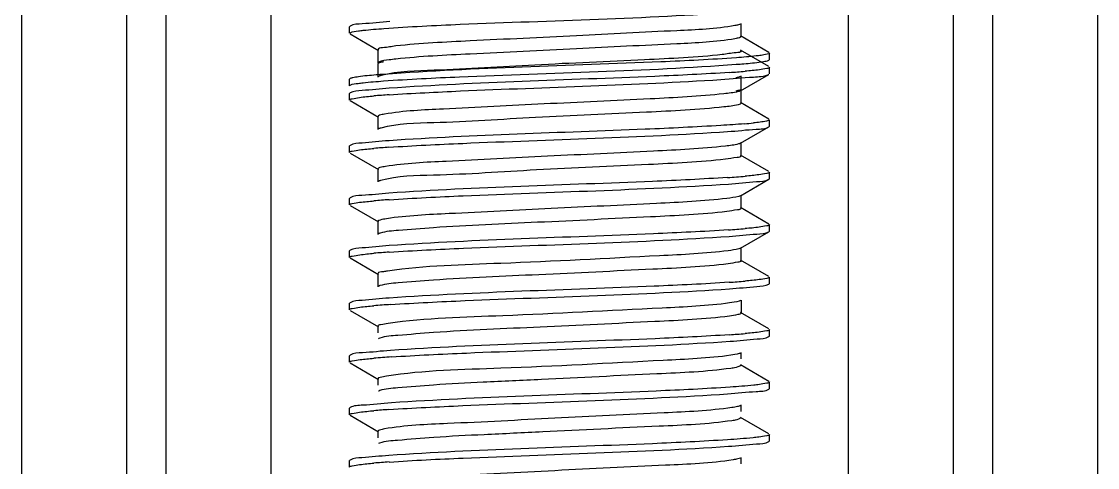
# Model space of a CAD drawing. Extents: x 27938 to 1042331, y -235042 to 1535213.
# Drawn here: x 707864.7 to 708352.9, y 729942 to 730144.5 of the extents above; entities that cross this region are included whole.
import ezdxf

# ---------------------------------------------------------------- set-up
doc = ezdxf.new("R2010")
doc.units = 0
doc.header["$LTSCALE"] = 1000
doc.header["$MEASUREMENT"] = 0

msp = doc.modelspace()

# ---------------------------------------------------------------- linework, layer by layer
at = {"linetype": 'Continuous'}
for p, q in [((707864.69, 733136.51), (707864.69, 728395.48)), ((707912.32, 733136.51), (707912.32, 728395.48)), ((707930.18, 733136.51), (707930.18, 728395.48)), ((707977.8, 733136.51), (707977.8, 728395.48)), ((708239.75, 733136.51), (708239.75, 728395.48)), ((708287.37, 733136.51), (708287.37, 728395.48)), ((708305.23, 733136.51), (708305.23, 728395.48)), ((708352.86, 733136.51), (708352.86, 728395.48)), ((708013.75, 730142.38), (708013.52, 730142.12)), ((708013.52, 730139.14), (708013.52, 730142.12)), ((708013.52, 730139.14), (708013.52, 730142.12)), ((708191.14, 730137.65), (708191.14, 730143.6)), ((708013.75, 730138.88), (708026.67, 730131.4)), ((708203.8, 730130.47), (708190.88, 730137.95)), ((708026.41, 730131.7), (708026.41, 730125.74)), ((708203.8, 730124.01), (708190.88, 730131.5)), ((708204.03, 730127.23), (708204.03, 730130.21)), ((708204.03, 730127.23), (708204.03, 730130.21)), ((708026.41, 730125.24), (708026.41, 730119.29)), ((708203.8, 730126.97), (708204.03, 730127.23)), ((708190.88, 730113.03), (708203.8, 730120.51)), ((708203.64, 730120.43), (708203.8, 730120.51)), ((708204.03, 730120.78), (708204.03, 730123.75)), ((708204.03, 730120.78), (708204.03, 730123.75)), ((708013.75, 730118.56), (708013.52, 730118.3)), ((708013.52, 730115.33), (708013.52, 730118.3)), ((708013.52, 730115.33), (708013.52, 730118.3)), ((708191.14, 730113.84), (708191.14, 730119.79)), ((708013.75, 730112.11), (708013.52, 730111.85)), ((708013.52, 730108.87), (708013.52, 730111.85)), ((708013.52, 730108.87), (708013.52, 730111.85)), ((708190.88, 730113.03), (708190.8, 730112.99)), ((708191.14, 730107.38), (708191.14, 730113.33)), ((708013.75, 730108.61), (708026.67, 730101.13)), ((708191.14, 730107.38), (708190.8, 730107.04)), ((708203.8, 730100.2), (708190.88, 730107.68)), ((708026.41, 730101.43), (708026.41, 730095.47)), ((708190.88, 730089.22), (708203.8, 730096.7)), ((708203.8, 730096.7), (708204.03, 730096.96)), ((708204.03, 730096.96), (708204.03, 730099.94)), ((708204.03, 730096.96), (708204.03, 730099.94)), ((708013.75, 730088.29), (708013.52, 730088.03)), ((708013.52, 730085.06), (708013.52, 730088.03)), ((708013.52, 730085.06), (708013.52, 730088.03)), ((708191.14, 730083.57), (708191.14, 730089.52)), ((708013.75, 730084.8), (708026.67, 730077.31)), ((708203.8, 730076.39), (708190.88, 730083.87)), ((708026.41, 730077.61), (708026.41, 730071.66)), ((708190.88, 730065.41), (708203.8, 730072.89)), ((708203.8, 730072.89), (708204.03, 730073.15)), ((708204.03, 730073.15), (708204.03, 730076.13)), ((708204.03, 730073.15), (708204.03, 730076.13)), ((708013.75, 730064.48), (708013.52, 730064.22)), ((708013.52, 730061.24), (708013.52, 730064.22)), ((708013.52, 730061.24), (708013.52, 730064.22)), ((708191.14, 730059.76), (708191.14, 730065.71)), ((708013.75, 730060.98), (708026.67, 730053.5)), ((708203.8, 730052.57), (708190.88, 730060.06)), ((708026.41, 730053.8), (708026.41, 730047.85)), ((708204.03, 730049.34), (708204.03, 730052.31)), ((708204.03, 730049.34), (708204.03, 730052.31)), ((708190.88, 730041.59), (708203.8, 730049.08)), ((708203.8, 730049.08), (708204.03, 730049.34)), ((708013.75, 730040.67), (708013.52, 730040.41)), ((708013.52, 730037.43), (708013.52, 730040.41)), ((708013.52, 730037.43), (708013.52, 730040.41)), ((708013.75, 730037.17), (708026.67, 730029.69)), ((708191.14, 730035.94), (708191.14, 730041.9)), ((708203.8, 730028.76), (708190.88, 730036.24)), ((708026.41, 730029.99), (708026.41, 730024.04)), ((708204.03, 730025.52), (708204.03, 730028.5)), ((708204.03, 730025.52), (708204.03, 730028.5)), ((708203.8, 730025.26), (708204.03, 730025.52)), ((708191.13, 730018.05), (708191.13, 730012.09)), ((708013.75, 730016.86), (708013.52, 730016.59)), ((708013.52, 730013.62), (708013.52, 730016.59)), ((708013.52, 730013.62), (708013.52, 730016.59)), ((708013.75, 730013.36), (708026.67, 730005.88)), ((708203.8, 730004.95), (708190.88, 730012.43)), ((708026.41, 730006.18), (708026.41, 730003.18)), ((708204.03, 730001.71), (708204.03, 730004.69)), ((708204.03, 730001.71), (708204.03, 730004.69)), ((708026.8, 730000.59), (708026.68, 730000.52)), ((708027.26, 730000.77), (708026.8, 730000.59)), ((708203.8, 730001.45), (708204.03, 730001.71)), ((708191.14, 729991.3), (708191.14, 729994.27)), ((708013.75, 729993.04), (708013.52, 729992.78)), ((708013.52, 729989.81), (708013.52, 729992.78)), ((708013.52, 729989.81), (708013.52, 729992.78)), ((708013.75, 729989.54), (708026.67, 729982.06)), ((708203.8, 729981.14), (708190.88, 729988.62)), ((708026.41, 729982.36), (708026.41, 729979.39)), ((708204.03, 729977.9), (708204.03, 729980.88)), ((708204.03, 729977.9), (708204.03, 729980.88)), ((708026.79, 729976.77), (708026.67, 729976.71)), ((708027.2, 729976.93), (708026.79, 729976.77)), ((708203.8, 729977.64), (708204.03, 729977.9)), ((708013.75, 729969.23), (708013.52, 729968.97)), ((708013.52, 729965.99), (708013.52, 729968.97)), ((708013.52, 729965.99), (708013.52, 729968.97)), ((708191.14, 729967.49), (708191.14, 729970.46)), ((708013.75, 729965.73), (708026.67, 729958.25)), ((708203.8, 729957.32), (708190.88, 729964.81)), ((708026.41, 729958.55), (708026.41, 729955.58)), ((708204.03, 729954.09), (708204.03, 729957.06)), ((708204.03, 729954.09), (708204.03, 729957.06)), ((708027.14, 729953.1), (708026.67, 729952.9)), ((708203.8, 729953.83), (708204.03, 729954.09)), ((708013.75, 729945.42), (708013.52, 729945.16)), ((708013.52, 729942.18), (708013.52, 729945.16)), ((708013.52, 729942.18), (708013.52, 729945.16)), ((708191.14, 729943.68), (708191.14, 729946.64))]:
    msp.add_line(p, q, dxfattribs=at)
for centre, radius, start, end in [((708158.54, 730531.72), 411.26, 273.8184, 274.8056), ((708058.73, 729704.48), 407.66, 93.8401, 94.808), ((708175.61, 730304.08), 206.72, 274.7435, 275.8811), ((708058.71, 729680.83), 407.5, 93.846, 94.8037), ((708157.41, 730498.36), 425.57, 273.7257, 274.8047), ((708058.84, 729655.35), 409.18, 93.8348, 94.8035), ((708157.84, 730469.01), 420.01, 273.7603, 274.8059), ((708058.91, 729630.66), 410.06, 93.8289, 94.8034), ((708158.24, 730440.27), 415.07, 273.7925, 274.8061), ((708059.62, 729598.05), 418.88, 93.7677, 94.8057), ((708158.15, 730412.64), 411.26, 273.8662, 274.8539), ((708060.17, 729567.26), 425.88, 93.7244, 94.8042), ((708058.71, 729561.83), 407.44, 93.8464, 94.8037), ((708058.84, 729536.33), 409.13, 93.8351, 94.8035)]:
    msp.add_arc(centre, radius, start, end, dxfattribs=at)
for points, knots in [([(708031.82, 730144.5), (708027.63, 730144.22), (708021.77, 730143.41), (708015.38, 730143.31), (708013.75, 730142.38)], [0, 0, 0, 0, 0.690599, 1, 1, 1, 1]), ([(708029.12, 730141.34), (708040.65, 730142.17), (708093.95, 730144.77), (708147.34, 730145.81), (708189.02, 730148.89)], [0, 0, 0, 0, 0.21664, 1, 1, 1, 1]), ([(708013.52, 730139.14), (708013.52, 730139.26), (708014.95, 730140.15), (708016.25, 730140.06), (708017.52, 730140.24)], [0, 0, 0, 0, 0.088697, 1, 1, 1, 1]), ([(708017.52, 730140.24), (708018.26, 730140.34), (708022.11, 730140.81), (708025.99, 730141.11), (708029.12, 730141.34)], [0, 0, 0, 0, 0.191577, 1, 1, 1, 1]), ([(708188.39, 730142.62), (708179.7, 730141.06), (708155.6, 730140.12), (708115.59, 730137.87), (708073.06, 730135.97), (708045.7, 730134.58), (708034.5, 730133.39)], [0, 0, 0, 0, 0.17175, 0.467319, 0.780864, 1, 1, 1, 1]), ([(708190.87, 730143.3), (708190.59, 730143.14), (708189.75, 730142.89), (708188.92, 730142.72), (708188.39, 730142.62)], [0, 0, 0, 0, 0.378304, 1, 1, 1, 1]), ([(708188.39, 730136.67), (708179.7, 730135.11), (708155.6, 730134.17), (708115.59, 730131.92), (708073.06, 730130.02), (708045.7, 730128.63), (708034.5, 730127.44)], [0, 0, 0, 0, 0.17175, 0.467319, 0.780864, 1, 1, 1, 1]), ([(708191.14, 730137.65), (708191.13, 730137.37), (708189.86, 730136.97), (708189.08, 730136.79), (708188.39, 730136.67)], [0, 0, 0, 0, 0.286254, 1, 1, 1, 1]), ([(708034.5, 730133.39), (708032.48, 730133.18), (708030.56, 730132.58), (708026.41, 730132.44), (708026.42, 730131.7)], [0, 0, 0, 0, 0.733425, 1, 1, 1, 1]), ([(708191.13, 730131.19), (708191.14, 730130.42), (708186.77, 730130.31), (708184.76, 730129.68), (708182.63, 730129.46)], [0, 0, 0, 0, 0.266085, 1, 1, 1, 1]), ([(708204.03, 730130.21), (708204.03, 730129.84), (708202.15, 730129.52), (708201.16, 730129.27), (708200.2, 730129.13)], [0, 0, 0, 0, 0.274675, 1, 1, 1, 1]), ([(708028.92, 730126.18), (708028.29, 730126.06), (708027.57, 730125.89), (708026.42, 730125.5), (708026.42, 730125.24)], [0, 0, 0, 0, 0.711183, 1, 1, 1, 1]), ([(708034.5, 730127.44), (708033.52, 730127.33), (708030.92, 730126.95), (708028.11, 730126.88), (708026.67, 730126.05)], [0, 0, 0, 0, 0.373138, 1, 1, 1, 1]), ([(708182.63, 730129.46), (708170.91, 730128.24), (708142.52, 730126.79), (708098.88, 730125.01), (708059.19, 730122.32), (708035.64, 730121.96), (708027.81, 730119.99)], [0, 0, 0, 0, 0.227857, 0.549507, 0.843778, 1, 1, 1, 1]), ([(708028.92, 730117.51), (708040.43, 730118.35), (708093.77, 730120.95), (708147.2, 730121.99), (708188.96, 730125.07)], [0, 0, 0, 0, 0.216028, 1, 1, 1, 1]), ([(708189.02, 730128.05), (708177.62, 730127.21), (708124.31, 730124.61), (708070.93, 730123.54), (708029.12, 730120.5)], [0, 0, 0, 0, 0.214363, 1, 1, 1, 1]), ([(708188.96, 730125.07), (708190.11, 730125.16), (708193.86, 730125.45), (708197.61, 730125.79), (708200.18, 730126.15)], [0, 0, 0, 0, 0.307523, 1, 1, 1, 1]), ([(708200.2, 730129.13), (708199.49, 730129.03), (708195.78, 730128.57), (708192.04, 730128.28), (708189.02, 730128.05)], [0, 0, 0, 0, 0.191294, 1, 1, 1, 1]), ([(708200.18, 730126.15), (708200.97, 730126.26), (708202.18, 730126.47), (708203.42, 730126.75), (708203.8, 730126.97)], [0, 0, 0, 0, 0.642865, 1, 1, 1, 1]), ([(708029.12, 730120.5), (708027.93, 730120.42), (708024.06, 730120.12), (708020.18, 730119.77), (708017.52, 730119.4)], [0, 0, 0, 0, 0.307193, 1, 1, 1, 1]), ([(708185.93, 730121.38), (708174.65, 730120.61), (708123.18, 730118.14), (708071.65, 730116.94), (708031.54, 730114.21)], [0, 0, 0, 0, 0.219473, 1, 1, 1, 1]), ([(708182, 730118.15), (708186.94, 730118.45), (708194.04, 730119.26), (708201.52, 730119.5), (708203.64, 730120.43)], [0, 0, 0, 0, 0.681451, 1, 1, 1, 1]), ([(708204.03, 730123.75), (708204.03, 730123.32), (708201.75, 730123.03), (708200.6, 730122.72), (708199.45, 730122.57)], [0, 0, 0, 0, 0.271575, 1, 1, 1, 1]), ([(708013.52, 730115.33), (708013.52, 730115.45), (708014.93, 730116.33), (708016.22, 730116.25), (708017.47, 730116.42)], [0, 0, 0, 0, 0.088945, 1, 1, 1, 1]), ([(708017.52, 730119.4), (708016.7, 730119.29), (708015.44, 730119.07), (708014.15, 730118.79), (708013.75, 730118.56)], [0, 0, 0, 0, 0.644494, 1, 1, 1, 1]), ([(708017.47, 730116.42), (708018.2, 730116.52), (708022, 730116.98), (708025.83, 730117.29), (708028.92, 730117.51)], [0, 0, 0, 0, 0.191564, 1, 1, 1, 1]), ([(708027.81, 730119.99), (708027.58, 730119.93), (708027.2, 730119.82), (708026.82, 730119.67), (708026.68, 730119.59)], [0, 0, 0, 0, 0.587412, 1, 1, 1, 1]), ([(708031.43, 730111.23), (708042.22, 730111.97), (708092.41, 730114.4), (708142.65, 730115.7), (708182, 730118.15)], [0, 0, 0, 0, 0.215245, 1, 1, 1, 1]), ([(708190.87, 730119.49), (708190.63, 730119.35), (708189.94, 730119.13), (708189.23, 730118.97), (708188.8, 730118.88)], [0, 0, 0, 0, 0.385895, 1, 1, 1, 1]), ([(708031.54, 730114.21), (708027.42, 730113.94), (708021.65, 730113.14), (708015.36, 730113.03), (708013.75, 730112.11)], [0, 0, 0, 0, 0.690338, 1, 1, 1, 1]), ([(708183.35, 730111.67), (708172.25, 730110.47), (708145.03, 730109.09), (708102.58, 730107.18), (708062.41, 730104.96), (708038.16, 730103.98), (708029.34, 730102.44)], [0, 0, 0, 0, 0.216982, 0.529712, 0.826099, 1, 1, 1, 1]), ([(708190.8, 730112.99), (708190.5, 730112.84), (708188.05, 730112.15), (708185.53, 730111.91), (708183.35, 730111.67)], [0, 0, 0, 0, 0.133347, 1, 1, 1, 1]), ([(708191.13, 730113.84), (708191.13, 730113.59), (708190.07, 730113.2), (708189.39, 730113.05), (708188.8, 730112.93)], [0, 0, 0, 0, 0.290879, 1, 1, 1, 1]), ([(708013.52, 730108.87), (708013.52, 730109.29), (708015.75, 730109.58), (708016.88, 730109.89), (708018, 730110.04)], [0, 0, 0, 0, 0.271891, 1, 1, 1, 1]), ([(708183.35, 730105.72), (708171.69, 730104.45), (708143.19, 730103.02), (708099.23, 730101.24), (708059.23, 730098.43), (708035.45, 730098.22), (708027.65, 730096.13)], [0, 0, 0, 0, 0.225438, 0.548607, 0.844824, 1, 1, 1, 1]), ([(708190.8, 730107.04), (708190.5, 730106.89), (708188.05, 730106.2), (708185.53, 730105.96), (708183.35, 730105.72)], [0, 0, 0, 0, 0.133347, 1, 1, 1, 1]), ([(708029.34, 730102.44), (708028.61, 730102.31), (708027.79, 730102.12), (708026.42, 730101.73), (708026.41, 730101.43)], [0, 0, 0, 0, 0.715447, 1, 1, 1, 1]), ([(708027.65, 730096.13), (708027.46, 730096.08), (708027.12, 730095.98), (708026.8, 730095.85), (708026.68, 730095.78)], [0, 0, 0, 0, 0.580842, 1, 1, 1, 1]), ([(708182, 730097.31), (708170.57, 730096.6), (708120.38, 730094.23), (708070.13, 730093.03), (708031.43, 730090.39)], [0, 0, 0, 0, 0.227972, 1, 1, 1, 1]), ([(708185.06, 730094.53), (708189.4, 730094.82), (708195.48, 730095.66), (708202.11, 730095.73), (708203.8, 730096.7)], [0, 0, 0, 0, 0.691294, 1, 1, 1, 1]), ([(708203.64, 730099.6), (708203.34, 730099.47), (708201.09, 730098.88), (708198.78, 730098.66), (708196.79, 730098.45)], [0, 0, 0, 0, 0.138302, 1, 1, 1, 1]), ([(708204.03, 730099.94), (708204.03, 730099.87), (708203.9, 730099.71), (708203.74, 730099.64), (708203.64, 730099.6)], [0, 0, 0, 0, 0.368034, 1, 1, 1, 1]), ([(708031.38, 730087.41), (708042.53, 730088.18), (708093.75, 730090.65), (708145.04, 730091.87), (708185.06, 730094.53)], [0, 0, 0, 0, 0.217913, 1, 1, 1, 1]), ([(708013.52, 730085.06), (708013.52, 730085.49), (708015.79, 730085.77), (708016.94, 730086.09), (708018.09, 730086.23)], [0, 0, 0, 0, 0.271632, 1, 1, 1, 1]), ([(708031.43, 730090.39), (708027.34, 730090.12), (708021.6, 730089.32), (708015.35, 730089.21), (708013.75, 730088.29)], [0, 0, 0, 0, 0.69026, 1, 1, 1, 1]), ([(708184.04, 730087.94), (708173.19, 730086.71), (708146.28, 730085.35), (708104.03, 730083.41), (708063.54, 730081.24), (708038.9, 730080.18), (708029.8, 730078.71)], [0, 0, 0, 0, 0.211892, 0.522694, 0.821014, 1, 1, 1, 1]), ([(708190.88, 730089.22), (708190.61, 730089.07), (708188.36, 730088.39), (708186.05, 730088.16), (708184.04, 730087.94)], [0, 0, 0, 0, 0.130217, 1, 1, 1, 1]), ([(708184.04, 730081.98), (708172.46, 730080.67), (708143.87, 730079.25), (708099.64, 730077.47), (708059.32, 730074.53), (708035.29, 730074.48), (708027.52, 730072.28)], [0, 0, 0, 0, 0.222801, 0.547327, 0.845545, 1, 1, 1, 1]), ([(708191.14, 730083.57), (708191.14, 730082.91), (708187.53, 730082.7), (708185.81, 730082.18), (708184.04, 730081.98)], [0, 0, 0, 0, 0.26802, 1, 1, 1, 1]), ([(708029.8, 730078.71), (708028.95, 730078.57), (708028.03, 730078.35), (708026.42, 730077.95), (708026.41, 730077.61)], [0, 0, 0, 0, 0.718986, 1, 1, 1, 1]), ([(708027.52, 730072.28), (708027.35, 730072.24), (708027.07, 730072.15), (708026.79, 730072.03), (708026.68, 730071.96)], [0, 0, 0, 0, 0.574878, 1, 1, 1, 1]), ([(708185.06, 730073.69), (708173.72, 730072.94), (708122.49, 730070.49), (708071.2, 730069.3), (708031.38, 730066.58)], [0, 0, 0, 0, 0.221636, 1, 1, 1, 1]), ([(708185.39, 730070.74), (708189.65, 730071.02), (708195.63, 730071.85), (708202.14, 730071.94), (708203.8, 730072.89)], [0, 0, 0, 0, 0.690984, 1, 1, 1, 1]), ([(708204.03, 730076.13), (708204.03, 730075.68), (708201.66, 730075.4), (708200.47, 730075.08), (708199.28, 730074.93)], [0, 0, 0, 0, 0.270977, 1, 1, 1, 1]), ([(708031.38, 730066.58), (708027.3, 730066.3), (708021.58, 730065.51), (708015.34, 730065.4), (708013.75, 730064.48)], [0, 0, 0, 0, 0.690175, 1, 1, 1, 1]), ([(708031.48, 730063.61), (708042.67, 730064.37), (708093.98, 730066.84), (708145.34, 730068.06), (708185.39, 730070.74)], [0, 0, 0, 0, 0.218477, 1, 1, 1, 1]), ([(708013.52, 730061.24), (708013.52, 730061.68), (708015.81, 730061.96), (708016.96, 730062.28), (708018.11, 730062.42)], [0, 0, 0, 0, 0.271543, 1, 1, 1, 1]), ([(708184.69, 730064.2), (708174.1, 730062.94), (708147.52, 730061.62), (708105.49, 730059.65), (708064.68, 730057.52), (708039.67, 730056.39), (708030.28, 730054.97)], [0, 0, 0, 0, 0.206815, 0.515694, 0.81594, 1, 1, 1, 1]), ([(708190.88, 730065.41), (708190.63, 730065.27), (708188.6, 730064.63), (708186.51, 730064.41), (708184.69, 730064.2)], [0, 0, 0, 0, 0.13294, 1, 1, 1, 1]), ([(708184.69, 730058.25), (708173.22, 730056.88), (708144.54, 730055.56), (708100.19, 730053.31), (708061.96, 730051.8), (708038.24, 730049.85), (708030.09, 730049.23), (708027.42, 730048.44)], [0, 0, 0, 0, 0.21995, 0.54567, 0.845919, 0.946858, 1, 1, 1, 1]), ([(708191.14, 730059.76), (708191.14, 730059.16), (708187.88, 730058.89), (708186.31, 730058.44), (708184.69, 730058.25)], [0, 0, 0, 0, 0.269268, 1, 1, 1, 1]), ([(708030.28, 730054.97), (708029.31, 730054.82), (708028.28, 730054.57), (708026.42, 730054.18), (708026.41, 730053.8)], [0, 0, 0, 0, 0.721952, 1, 1, 1, 1]), ([(708204.03, 730052.31), (708204.03, 730051.87), (708201.7, 730051.59), (708200.53, 730051.27), (708199.36, 730051.12)], [0, 0, 0, 0, 0.271239, 1, 1, 1, 1]), ([(708027.42, 730048.44), (708027.27, 730048.4), (708027.02, 730048.31), (708026.78, 730048.21), (708026.68, 730048.15)], [0, 0, 0, 0, 0.569475, 1, 1, 1, 1]), ([(708185.39, 730049.9), (708174.08, 730049.15), (708122.77, 730046.68), (708071.41, 730045.49), (708031.48, 730042.77)], [0, 0, 0, 0, 0.220782, 1, 1, 1, 1]), ([(708031.53, 730039.8), (708042.77, 730040.56), (708094.15, 730043.04), (708145.6, 730044.24), (708185.69, 730046.95)], [0, 0, 0, 0, 0.2189, 1, 1, 1, 1]), ([(708185.69, 730046.95), (708189.88, 730047.23), (708195.76, 730048.04), (708202.17, 730048.14), (708203.8, 730049.08)], [0, 0, 0, 0, 0.690688, 1, 1, 1, 1]), ([(708031.48, 730042.77), (708027.38, 730042.49), (708021.62, 730041.7), (708015.35, 730041.59), (708013.75, 730040.67)], [0, 0, 0, 0, 0.69028, 1, 1, 1, 1]), ([(708013.52, 730037.43), (708013.52, 730037.86), (708015.81, 730038.15), (708016.97, 730038.46), (708018.13, 730038.61)], [0, 0, 0, 0, 0.271496, 1, 1, 1, 1]), ([(708185.32, 730040.46), (708174.99, 730039.17), (708140.53, 730037.53), (708089.08, 730034.62), (708047.78, 730033.66), (708030.8, 730031.23)], [0, 0, 0, 0, 0.201754, 0.667715, 1, 1, 1, 1]), ([(708190.88, 730041.59), (708190.65, 730041.47), (708188.83, 730040.87), (708186.95, 730040.67), (708185.32, 730040.46)], [0, 0, 0, 0, 0.135878, 1, 1, 1, 1]), ([(708185.32, 730034.51), (708173.96, 730033.09), (708145.24, 730031.8), (708100.69, 730029.51), (708062.08, 730028.02), (708038.17, 730026.02), (708029.98, 730025.42), (708027.33, 730024.6)], [0, 0, 0, 0, 0.216944, 0.543769, 0.846123, 0.94739, 1, 1, 1, 1]), ([(708191.14, 730035.94), (708191.14, 730035.4), (708188.22, 730035.09), (708186.78, 730034.69), (708185.32, 730034.51)], [0, 0, 0, 0, 0.270735, 1, 1, 1, 1]), ([(708030.8, 730031.23), (708030.16, 730031.14), (708028.93, 730030.79), (708026.42, 730030.87), (708026.41, 730029.99)], [0, 0, 0, 0, 0.421934, 1, 1, 1, 1]), ([(708204.03, 730028.5), (708204.03, 730028.07), (708201.73, 730027.78), (708200.57, 730027.47), (708199.42, 730027.32)], [0, 0, 0, 0, 0.271443, 1, 1, 1, 1]), ([(708027.33, 730024.6), (708027.2, 730024.56), (708026.98, 730024.49), (708026.76, 730024.39), (708026.68, 730024.34)], [0, 0, 0, 0, 0.564588, 1, 1, 1, 1]), ([(708185.69, 730026.11), (708174.4, 730025.35), (708123.01, 730022.88), (708071.56, 730021.68), (708031.53, 730018.96)], [0, 0, 0, 0, 0.220034, 1, 1, 1, 1]), ([(708032.09, 730016.02), (708043.38, 730016.78), (708094.64, 730019.24), (708145.97, 730020.47), (708185.88, 730023.15)], [0, 0, 0, 0, 0.220426, 1, 1, 1, 1]), ([(708185.88, 730023.15), (708190.03, 730023.42), (708195.87, 730024.16), (708202.16, 730024.4), (708203.8, 730025.29)], [0, 0, 0, 0, 0.69021, 1, 1, 1, 1]), ([(708031.53, 730018.96), (708027.42, 730018.68), (708021.65, 730017.88), (708015.36, 730017.78), (708013.75, 730016.86)], [0, 0, 0, 0, 0.690334, 1, 1, 1, 1]), ([(708190.87, 730017.78), (708190.67, 730017.66), (708189.05, 730017.12), (708187.36, 730016.92), (708185.92, 730016.73)], [0, 0, 0, 0, 0.139149, 1, 1, 1, 1]), ([(708013.52, 730013.62), (708013.52, 730014.06), (708015.84, 730014.34), (708017.01, 730014.66), (708018.18, 730014.81)], [0, 0, 0, 0, 0.27127, 1, 1, 1, 1]), ([(708185.92, 730016.73), (708175.79, 730015.39), (708141.45, 730013.79), (708089.89, 730010.85), (708048.27, 730009.86), (708031.03, 730007.45)], [0, 0, 0, 0, 0.197543, 0.663489, 1, 1, 1, 1]), ([(708185.92, 730010.77), (708174.68, 730009.3), (708145.95, 730008.05), (708101.21, 730005.7), (708062.24, 730004.24), (708038.13, 730002.19), (708029.89, 730001.61), (708027.26, 730000.77)], [0, 0, 0, 0, 0.213782, 0.541615, 0.846127, 0.947805, 1, 1, 1, 1]), ([(708191.13, 730012.09), (708191.02, 730011.59), (708188.63, 730011.33), (708187.2, 730010.94), (708185.92, 730010.77)], [0, 0, 0, 0, 0.283505, 1, 1, 1, 1]), ([(708031.03, 730007.45), (708029.87, 730007.29), (708028.69, 730006.98), (708026.41, 730006.62), (708026.41, 730006.18)], [0, 0, 0, 0, 0.725422, 1, 1, 1, 1]), ([(708204.03, 730004.69), (708204.03, 730004.24), (708201.69, 730003.91), (708200.48, 730003.64), (708199.3, 730003.49)], [0, 0, 0, 0, 0.273218, 1, 1, 1, 1]), ([(708185.88, 730002.31), (708174.67, 730001.54), (708123.41, 729999.1), (708072.08, 729997.87), (708032.09, 729995.19)], [0, 0, 0, 0, 0.218989, 1, 1, 1, 1]), ([(708032.51, 729992.24), (708043.85, 729992.99), (708095.07, 729995.45), (708146.35, 729996.64), (708186.17, 729999.35)], [0, 0, 0, 0, 0.22166, 1, 1, 1, 1]), ([(708186.17, 729999.35), (708190.25, 729999.63), (708195.97, 730000.42), (708202.21, 730000.54), (708203.8, 730001.45)], [0, 0, 0, 0, 0.690165, 1, 1, 1, 1]), ([(708032.09, 729995.19), (708027.84, 729994.9), (708021.89, 729994.08), (708015.4, 729993.99), (708013.75, 729993.04)], [0, 0, 0, 0, 0.690918, 1, 1, 1, 1]), ([(708190.88, 729993.97), (708190.69, 729993.86), (708189.26, 729993.36), (708187.76, 729993.17), (708186.48, 729992.99)], [0, 0, 0, 0, 0.142507, 1, 1, 1, 1]), ([(708013.52, 729989.81), (708013.52, 729990.25), (708015.9, 729990.53), (708017.09, 729990.86), (708018.28, 729991.01)], [0, 0, 0, 0, 0.270941, 1, 1, 1, 1]), ([(708186.48, 729992.99), (708176.33, 729991.58), (708141.48, 729990.03), (708089.49, 729986.89), (708047.38, 729986.15), (708030.22, 729983.52)], [0, 0, 0, 0, 0.196293, 0.667285, 1, 1, 1, 1]), ([(708190.88, 729988.62), (708191.54, 729988.23), (708188.25, 729987.14), (708187.29, 729987.15), (708186.48, 729987.04)], [0, 0, 0, 0, 0.48462, 1, 1, 1, 1]), ([(708030.22, 729983.52), (708029.26, 729983.37), (708028.25, 729983.12), (708026.41, 729982.74), (708026.41, 729982.36)], [0, 0, 0, 0, 0.721664, 1, 1, 1, 1]), ([(708186.48, 729987.04), (708175.39, 729985.5), (708146.66, 729984.28), (708109.24, 729982.39), (708075.47, 729980.79), (708053.7, 729979.73), (708038.11, 729978.35), (708029.81, 729977.81), (708027.2, 729976.93)], [0, 0, 0, 0, 0.210475, 0.53923, 0.704492, 0.84595, 0.948117, 1, 1, 1, 1]), ([(708199.46, 729979.7), (708198.62, 729979.59), (708194.2, 729979.09), (708189.76, 729978.76), (708186.17, 729978.52)], [0, 0, 0, 0, 0.191746, 1, 1, 1, 1]), ([(708204.03, 729980.88), (708204.03, 729980.45), (708201.76, 729980.16), (708200.61, 729979.85), (708199.46, 729979.7)], [0, 0, 0, 0, 0.271633, 1, 1, 1, 1]), ([(708031.37, 729968.35), (708042.52, 729969.11), (708093.75, 729971.58), (708145.03, 729972.81), (708185.05, 729975.46)], [0, 0, 0, 0, 0.217894, 1, 1, 1, 1]), ([(708186.17, 729978.52), (708175.02, 729977.76), (708123.8, 729975.29), (708072.52, 729974.06), (708032.51, 729971.4)], [0, 0, 0, 0, 0.21791, 1, 1, 1, 1]), ([(708185.05, 729975.46), (708189.39, 729975.75), (708195.47, 729976.6), (708202.11, 729976.67), (708203.8, 729977.64)], [0, 0, 0, 0, 0.691292, 1, 1, 1, 1]), ([(708032.51, 729971.4), (708028.16, 729971.11), (708022.08, 729970.27), (708015.44, 729970.2), (708013.75, 729969.23)], [0, 0, 0, 0, 0.691306, 1, 1, 1, 1]), ([(708187.01, 729969.25), (708176.82, 729967.75), (708149.95, 729966.58), (708106.92, 729964.46), (708064.66, 729962.17), (708038.74, 729961.21), (708029.31, 729959.56)], [0, 0, 0, 0, 0.195608, 0.509578, 0.818222, 1, 1, 1, 1]), ([(708190.87, 729970.16), (708190.46, 729969.92), (708189.14, 729969.61), (708187.85, 729969.38), (708187.01, 729969.25)], [0, 0, 0, 0, 0.360492, 1, 1, 1, 1]), ([(708013.52, 729965.99), (708013.52, 729966.42), (708015.79, 729966.71), (708016.94, 729967.02), (708018.08, 729967.17)], [0, 0, 0, 0, 0.271635, 1, 1, 1, 1]), ([(708190.88, 729964.81), (708191.46, 729964.47), (708188.62, 729963.38), (708187.74, 729963.41), (708187.01, 729963.3)], [0, 0, 0, 0, 0.481431, 1, 1, 1, 1]), ([(708029.31, 729959.56), (708028.58, 729959.43), (708027.78, 729959.24), (708026.41, 729958.85), (708026.41, 729958.55)], [0, 0, 0, 0, 0.715451, 1, 1, 1, 1]), ([(708187.01, 729963.3), (708176.07, 729961.69), (708147.36, 729960.54), (708109.88, 729958.6), (708075.82, 729956.99), (708053.82, 729955.93), (708038.11, 729954.53), (708029.75, 729954), (708027.14, 729953.1)], [0, 0, 0, 0, 0.207037, 0.536641, 0.703085, 0.845616, 0.94834, 1, 1, 1, 1]), ([(708185.05, 729954.63), (708173.71, 729953.88), (708122.48, 729951.42), (708071.19, 729950.23), (708031.37, 729947.51)], [0, 0, 0, 0, 0.221664, 1, 1, 1, 1]), ([(708199.28, 729955.86), (708198.38, 729955.75), (708193.64, 729955.22), (708188.89, 729954.88), (708185.05, 729954.63)], [0, 0, 0, 0, 0.191058, 1, 1, 1, 1]), ([(708204.03, 729957.06), (708204.03, 729956.62), (708201.66, 729956.34), (708200.47, 729956.01), (708199.28, 729955.86)], [0, 0, 0, 0, 0.270968, 1, 1, 1, 1]), ([(708031.48, 729944.54), (708042.67, 729945.31), (708093.97, 729947.78), (708145.33, 729948.99), (708185.38, 729951.67)], [0, 0, 0, 0, 0.218459, 1, 1, 1, 1]), ([(708185.38, 729951.67), (708189.65, 729951.96), (708195.62, 729952.79), (708202.14, 729952.87), (708203.8, 729953.83)], [0, 0, 0, 0, 0.690982, 1, 1, 1, 1]), ([(708031.37, 729947.51), (708027.3, 729947.24), (708021.58, 729946.44), (708015.34, 729946.33), (708013.75, 729945.42)], [0, 0, 0, 0, 0.690172, 1, 1, 1, 1]), ([(708187.52, 729945.52), (708177.4, 729943.93), (708150.34, 729942.82), (708106.95, 729940.66), (708064.34, 729938.28), (708038.25, 729937.43), (708028.91, 729935.67)], [0, 0, 0, 0, 0.193342, 0.50965, 0.820575, 1, 1, 1, 1]), ([(708190.87, 729946.34), (708190.51, 729946.13), (708189.37, 729945.84), (708188.24, 729945.63), (708187.52, 729945.52)], [0, 0, 0, 0, 0.365978, 1, 1, 1, 1]), ([(708013.52, 729942.18), (708013.52, 729942.61), (708015.81, 729942.9), (708016.96, 729943.21), (708018.11, 729943.36)], [0, 0, 0, 0, 0.271546, 1, 1, 1, 1])]:
    msp.add_open_spline(points, degree=3, knots=knots, dxfattribs=at)
for points in [[(708199.45, 730122.57), (708197.31, 730122.29), (708195.15, 730122.09), (708192.99, 730121.91)], [(708018, 730110.04), (708020.18, 730110.32), (708022.37, 730110.53), (708024.56, 730110.71)], [(708192.7, 730098.07), (708189.14, 730097.77), (708185.57, 730097.53), (708182, 730097.31)], [(708018.09, 730086.23), (708020.25, 730086.52), (708022.42, 730086.72), (708024.59, 730086.9)], [(708199.28, 730074.93), (708197.21, 730074.66), (708195.13, 730074.47), (708193.05, 730074.29)], [(708018.11, 730062.42), (708020.26, 730062.7), (708022.42, 730062.9), (708024.58, 730063.09)], [(708199.36, 730051.12), (708197.26, 730050.85), (708195.15, 730050.66), (708193.03, 730050.48)], [(708018.13, 730038.61), (708020.27, 730038.89), (708022.42, 730039.09), (708024.58, 730039.27)], [(708199.42, 730027.32), (708197.29, 730027.04), (708195.15, 730026.84), (708193.01, 730026.66)], [(708018.18, 730014.81), (708020.29, 730015.08), (708022.41, 730015.28), (708024.52, 730015.46)], [(708199.3, 730003.49), (708197.19, 730003.23), (708195.07, 730003.03), (708192.95, 730002.85)], [(708018.28, 729991.01), (708020.35, 729991.27), (708022.42, 729991.47), (708024.5, 729991.64)], [(708018.08, 729967.17), (708020.25, 729967.45), (708022.42, 729967.65), (708024.59, 729967.84)], [(708018.11, 729943.36), (708020.26, 729943.64), (708022.42, 729943.84), (708024.58, 729944.02)]]:
    msp.add_open_spline(points, degree=3, dxfattribs=at)

doc.saveas('drawing.dxf')
